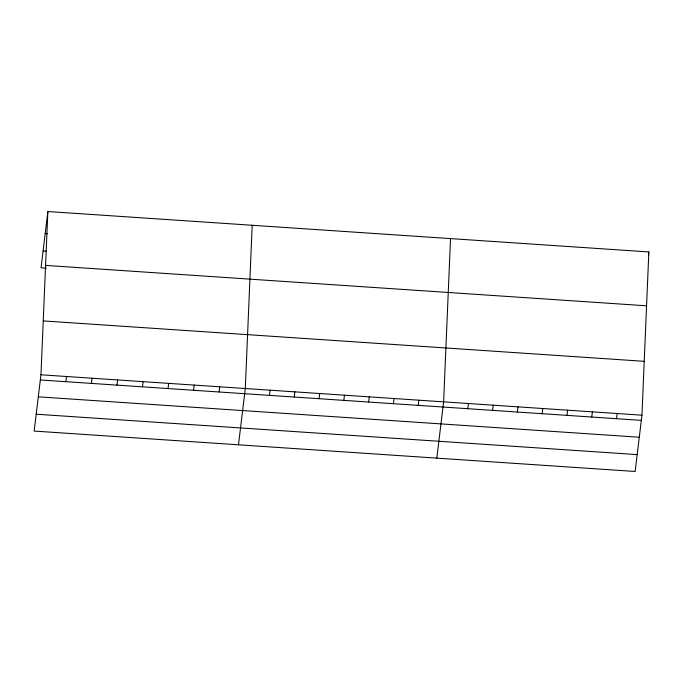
<?xml version="1.0" encoding="UTF-8"?>
<svg xmlns="http://www.w3.org/2000/svg" width="683" height="683" viewBox="0 0 683 683"><rect width="100%" height="100%" fill="white"/><g stroke="black" fill="none" stroke-linecap="round" stroke-linejoin="round"><path stroke-width="1.02" d="M40.963 374.788L47.853 211.534L648.85 251.933L641.952 415.187L635.147 471.466L34.15 431.067L40.963 374.788L641.952 415.187M252.198 225.27L245.299 388.525L238.487 444.804M450.524 238.598L443.626 401.86L436.813 458.139M47.853 211.534L41.048 267.813L46.367 268.163M65.875 381.686L66.499 376.512M91.42 383.402L92.043 378.228M116.964 385.118L117.587 379.944M142.499 386.834L143.131 381.66M168.044 388.55L168.675 383.376M193.588 390.266L194.211 385.092M219.132 391.982L219.755 386.809M269.461 395.372L270.092 390.189M294.253 397.036L294.877 391.863M319.046 398.701L319.67 393.528M343.839 400.366L344.463 395.192M368.624 402.031L369.255 396.857M393.417 403.704L394.048 398.522M418.209 405.369L418.833 400.195M467.787 408.699L468.418 403.525M492.58 410.363L493.211 405.19M517.373 412.037L517.996 406.855M542.165 413.702L542.789 408.528M566.958 415.366L567.582 410.193M591.743 417.031L592.374 411.858M616.536 418.696L617.159 413.522M648.474 255.032L648.85 251.933M45.189 233.569L47.315 233.714M43.089 250.943L46.282 251.156M45.582 265.405L646.57 305.805M43.234 320.916L644.231 361.316M40.331 379.97L641.328 420.369M38.291 396.832L639.288 437.231M36.19 414.205L637.188 454.605"/></g></svg>
